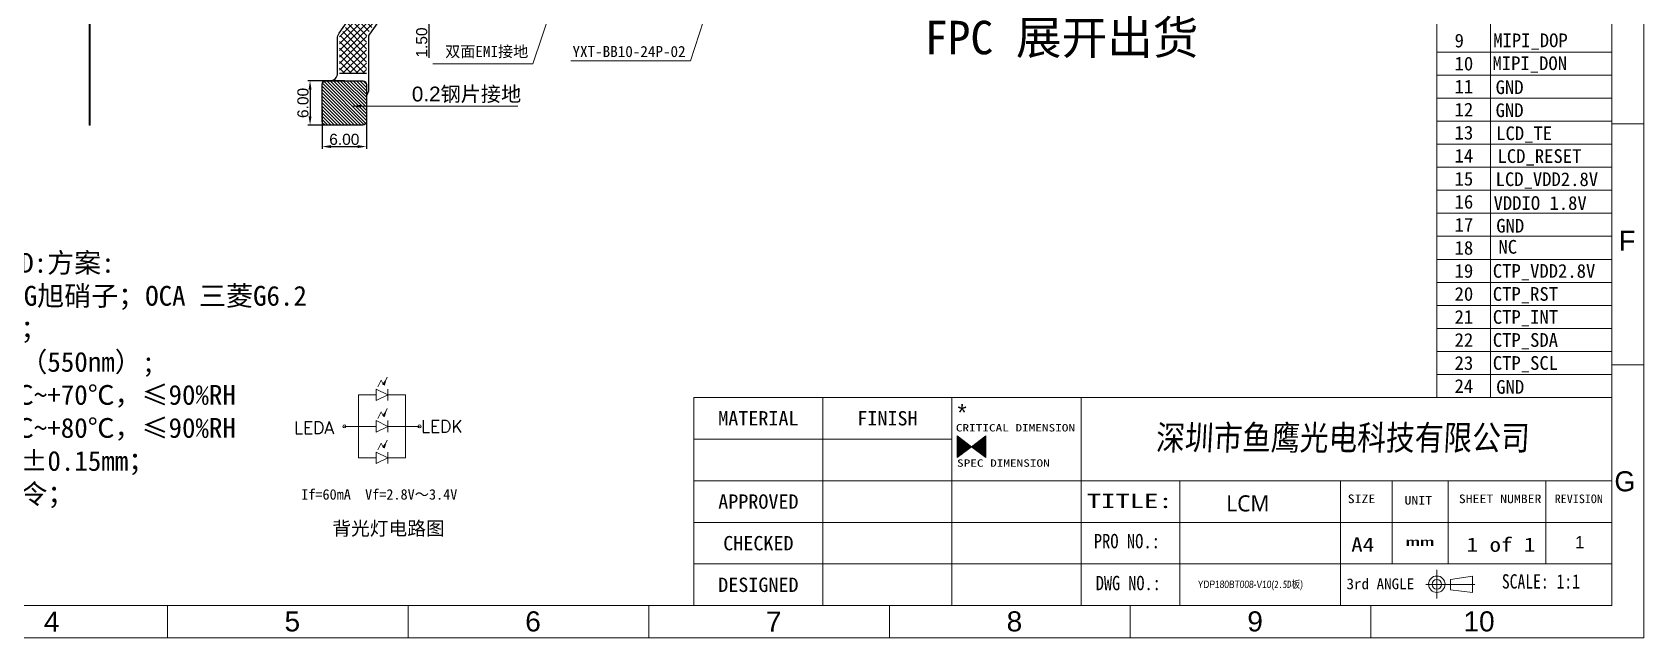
# Model space of a CAD drawing. Header units: millimetres. Extents: x 17 to 351, y 28 to 265.
# Drawn here: x 133.1 to 351.2, y 27.9 to 109.8 of the extents above; entities that cross this region are included whole.
import ezdxf
from ezdxf.enums import TextEntityAlignment as Align

# ---------------------------------------------------------------- set-up
doc = ezdxf.new("R2010")
doc.units = ezdxf.units.MM
doc.layers.get('Defpoints').update_dxf_attribs({"color": 5, "lineweight": 5})
for name, color, linetype, lineweight in [('DIM', 3, 'Continuous', 5), ('FPC', 50, 'Continuous', 5), ('图框', 255, 'Continuous', 5)]:
    doc.layers.add(name, color=color, linetype=linetype, lineweight=lineweight)
doc.layers.add('Line', color=1, linetype='Continuous')
doc.layers.add('TP FPC', color=4, linetype='Continuous')
doc.styles.add('C-E02$0$HZ', font='SimSun.ttf')
doc.styles.add('RD', font='ROMAND.shx', dxfattribs={"width": 0.8})
doc.styles.add('ROMANC', font='romanc.shx', dxfattribs={"bigfont": 'gbcbig.shx'})
doc.styles.get("Standard").update_dxf_attribs({"font": 'arial.ttf'})
doc.styles.add('style2', font='romans.shx', dxfattribs={"bigfont": 'bigfont.shx'})
doc.styles.add('TEXTSTYLE_0', font='txt', dxfattribs={"width": 0.8})
doc.styles.add('ZI2.5', font='SimSun.ttf', dxfattribs={"height": 2.5})
doc.styles.add('宋体', font='SimSun.ttf')
doc.styles.add('样式 3', font='italict.shx', dxfattribs={"width": 0.85, "oblique": 3})
doc.styles.add('汉字', font='SimSun.ttf')
doc.dimstyles.new('DIM', dxfattribs={"dimtxt": 0.8, "dimasz": 0.8, "dimexe": 0, "dimexo": 0.5, "dimgap": 0.11, "dimtad": 0, "dimzin": 1, "dimdsep": 46, "dimtxsty": 'RD', "dimcen": 0, "dimclrd": 256, "dimclre": 256, "dimclrt": 256, "dimadec": 0, "dimazin": 0, "dimtm": 1e-09, "dimtfac": 1, "dimtofl": 0, "dimtmove": 0, "dimatfit": 3, "dimfxl": 1, "dimlwe": -1, "dimarcsym": 0})
doc.dimstyles.new('ISO-25$0', dxfattribs={"dimtxt": 1.5, "dimasz": 1.2, "dimexe": 0.3, "dimexo": 0, "dimgap": 0.2, "dimtad": 1, "dimzin": 1, "dimdsep": 46, "dimtxsty": 'Standard', "dimcen": 0, "dimclrd": 4, "dimclre": 4, "dimclrt": 4, "dimadec": 0, "dimazin": 0, "dimtp": 1.2, "dimtm": 1.2, "dimtfac": 1, "dimtmove": 0, "dimatfit": 3, "dimfxl": 1, "dimtolj": 1, "dimarcsym": 0})
doc.dimstyles.new('YanXiu', dxfattribs={"dimtxt": 1.5, "dimasz": 1.2, "dimexe": 0.66, "dimexo": 0.66, "dimgap": 0.66, "dimtad": 0, "dimdsep": 46, "dimtxsty": 'ROMANC', "dimcen": 0, "dimclrd": 256, "dimclre": 131, "dimclrt": 42, "dimazin": 2, "dimtfac": 1, "dimtofl": 0, "dimtmove": 0, "dimatfit": 3, "dimfxl": 1, "dimlwd": 5, "dimlwe": 5, "dimarcsym": 0})

# ---------------------------------------------------------------- blocks, each defined once
blk = doc.blocks.new('*D39')
at = {"color": 4, "lineweight": -2, "transparency": 16777216}
for p, q in [((172.37, 99.46), (172.37, 94.05)), ((178.37, 99.46), (178.37, 94.05)), ((173.57, 94.35), (177.17, 94.35))]:
    blk.add_line(p, q, dxfattribs=at)
at = {"color": 4, "transparency": 16777216}
for points in [[(173.57, 94.55), (173.57, 94.15), (172.37, 94.35)], [(177.17, 94.55), (177.17, 94.15), (178.37, 94.35)]]:
    blk.add_solid(points, dxfattribs=at)
at = {"layer": 'Defpoints', "color": 0, "transparency": 16777216}
for p in [(172.37, 99.46), (178.37, 99.46), (178.37, 94.35)]:
    blk.add_point(p, dxfattribs=at)
at = {"color": 4, "transparency": 16777216, "insert": (175.37, 95.32), "char_height": 1.5, "attachment_point": 5}
blk.add_mtext('\\A1;6.00', dxfattribs=at)
blk = doc.blocks.new('*D40')
at = {"color": 4, "lineweight": -2, "transparency": 16777216}
for p, q in [((175.37, 103.25), (170.43, 103.25)), ((170.73, 102.05), (170.73, 98.46)), ((175.37, 97.26), (170.43, 97.26))]:
    blk.add_line(p, q, dxfattribs=at)
at = {"color": 4, "transparency": 16777216}
for points in [[(170.53, 102.05), (170.93, 102.05), (170.73, 103.25)], [(170.53, 98.46), (170.93, 98.46), (170.73, 97.26)]]:
    blk.add_solid(points, dxfattribs=at)
at = {"layer": 'Defpoints', "color": 0, "transparency": 16777216}
for p in [(175.37, 103.25), (170.73, 97.26), (175.37, 97.26)]:
    blk.add_point(p, dxfattribs=at)
at = {"color": 4, "transparency": 16777216, "insert": (169.77, 100.25), "char_height": 1.5, "attachment_point": 5, "rotation": 90}
blk.add_mtext('\\A1;6.00', dxfattribs=at)
blk = doc.blocks.new('*D41')
at = {"color": 4, "lineweight": -2, "transparency": 16777216}
for p, q in [((186.81, 115.6), (186.81, 116.8)), ((193.7, 114.4), (186.51, 114.4)), ((186.81, 114.4), (186.81, 112.9)), ((193.61, 112.9), (186.51, 112.9)), ((186.81, 111.7), (186.81, 106.35))]:
    blk.add_line(p, q, dxfattribs=at)
at = {"color": 4, "transparency": 16777216}
for points in [[(186.61, 115.6), (187.01, 115.6), (186.81, 114.4)], [(186.61, 111.7), (187.01, 111.7), (186.81, 112.9)]]:
    blk.add_solid(points, dxfattribs=at)
at = {"layer": 'Defpoints', "color": 0, "transparency": 16777216}
for p in [(193.7, 114.4), (186.81, 112.9), (193.61, 112.9)]:
    blk.add_point(p, dxfattribs=at)
at = {"color": 4, "transparency": 16777216, "insert": (185.85, 108.42), "char_height": 1.5, "attachment_point": 5, "rotation": 90}
blk.add_mtext('\\A1;1.50', dxfattribs=at)

msp = doc.modelspace()

# ---------------------------------------------------------------- hatches: boundary and pattern name
h = msp.add_hatch()
h.set_pattern_fill('ANSI37', color=5, scale=0.2, style=0)
h.set_pattern_definition([(45, (-932.4171, -233.7388), (-0.4490128, 0.4490128), []), (135, (-932.4171, -233.7388), (-0.4490128, -0.4490128), [])])
h.paths.add_polyline_path([(191.241, 119.608), (179.264, 115.461, 0.1578925), (178.772, 115.089), (174.875, 109.525, 0.1539594), (174.694, 108.951), (174.694, 104.256), (178.374, 104.256), (178.374, 109.101, -0.1539594), (178.555, 109.675), (180.552, 112.527, -0.1578925), (181.044, 112.898), (188.005, 115.309), (189.349, 116.622, -0.1960157), (190.048, 116.907), (195.318, 116.907), (194.949, 118.275, -0.066064), (194.914, 118.536), (194.915, 124.836), (191.914, 124.836), (191.914, 120.553, -0.3196215)])
h = msp.add_hatch()
h.set_pattern_fill('ANSI31', color=256, scale=0.1, style=0)
h.set_pattern_definition([(135, (424.86582, 308.91766), (0.2245064, 0.2245064), [])])
edge = h.paths.add_edge_path()
edge.add_arc((173.174, 102.79), 0.801, 182.41321, 182.43162)
edge.add_arc((172.874, 102.753), 0.5, 90, 179.62203, ccw=False)
edge.add_line((172.874, 103.253), (177.874, 103.253))
edge.add_arc((177.874, 102.753), 0.5, 0.37797, 90, ccw=False)
edge.add_arc((177.573, 102.79), 0.801, 357.56838, 357.58679)
edge.add_line((178.374, 102.756), (178.374, 97.756))
edge.add_arc((177.874, 97.756), 0.5, -90, 0, ccw=False)
edge.add_line((177.874, 97.256), (172.874, 97.256))
edge.add_arc((172.874, 97.756), 0.5, 180, 270, ccw=False)
edge.add_line((172.374, 97.756), (172.374, 102.756))

# ---------------------------------------------------------------- linework, layer by layer
at = {"color": 1}
msp.add_lwpolyline([(180.706, 112.31), (178.759, 109.531, 0.1539594), (178.624, 109.101), (178.624, 101.831), (178.374, 101.232), (178.374, 97.756, -0.4142136), (177.874, 97.256), (172.874, 97.256, -0.4142136), (172.374, 97.756), (172.374, 102.756, -0.4142136), (172.874, 103.256), (173.444, 103.256, 0.4142136), (174.444, 104.256), (174.444, 108.951, -0.1539594), (174.67, 109.668), (178.568, 115.233, -0.1578925)], format="xyb", dxfattribs=at)
at = {"color": 5}
msp.add_lwpolyline([(174.694, 104.256), (178.374, 104.256)], dxfattribs=at)
at = {"layer": 'FPC', "lineweight": 5}
msp.add_lwpolyline([(140.857, 129.73), (140.987, 129.73), (140.987, 97.254), (140.857, 97.254)], close=True, dxfattribs=at)
at = {"layer": 'Line'}
msp.add_lwpolyline([(172.374, 97.756), (172.374, 102.753, -0.4142136), (172.874, 103.253), (177.874, 103.253, -0.4142136), (178.374, 102.753), (178.374, 97.756, -0.4142136), (177.874, 97.256), (172.874, 97.256, -0.4142136)], format="xyb", close=True, dxfattribs=at)
at = {"layer": '图框', "color": 7, "linetype": 'ByBlock', "lineweight": 13, "ltscale": 0.55}
for p, q in [((351.227, 27.935), (351.227, 264.678)), ((346.883, 260.334), (346.883, 32.279)), ((346.883, 32.279), (21.138, 32.279)), ((151.436, 32.279), (151.436, 27.935)), ((184.01, 32.279), (184.01, 27.935)), ((216.585, 32.279), (216.585, 27.935)), ((249.159, 32.279), (249.159, 27.935)), ((281.734, 32.279), (281.734, 27.935)), ((314.308, 32.279), (314.308, 27.935)), ((351.227, 27.935), (16.794, 27.935))]:
    msp.add_line(p, q, dxfattribs=at)
at = {"layer": '图框', "color": 4, "lineweight": 5}
for p, q in [((323.226, 138.259), (323.226, 60.421)), ((330.49, 138.259), (330.49, 60.421)), ((346.883, 138.259), (346.883, 60.421)), ((323.226, 107.124), (346.883, 107.124)), ((323.226, 104.01), (346.883, 104.01)), ((323.226, 100.897), (346.883, 100.897)), ((323.226, 97.783), (346.883, 97.783)), ((323.226, 94.67), (346.883, 94.67)), ((323.226, 91.556), (346.883, 91.556)), ((323.226, 88.443), (346.883, 88.443)), ((323.226, 85.329), (346.883, 85.329)), ((323.226, 82.216), (346.883, 82.216)), ((323.226, 79.102), (346.883, 79.102)), ((323.226, 75.989), (346.883, 75.989)), ((323.226, 72.875), (346.883, 72.875)), ((323.226, 69.762), (346.883, 69.762)), ((323.226, 66.648), (346.883, 66.648)), ((323.226, 63.535), (346.883, 63.535)), ((323.226, 60.421), (346.883, 60.421))]:
    msp.add_line(p, q, dxfattribs=at)
at = {"layer": '图框', "color": 7, "linetype": 'ByBlock', "lineweight": 5, "ltscale": 0.55}
for p, q in [((351.227, 97.437), (346.883, 97.437)), ((351.227, 64.858), (346.883, 64.858))]:
    msp.add_line(p, q, dxfattribs=at)
at = {"layer": '图框', "color": 3, "lineweight": 5}
for p, q in [((181.234, 60.769), (179.69, 61.541)), ((179.69, 59.996), (179.69, 61.541)), ((180.345, 62.755), (179.893, 61.853)), ((180.345, 62.756), (180.661, 62.122)), ((181.187, 63.174), (180.661, 62.122)), ((181.234, 59.996), (181.234, 61.541)), ((177.266, 60.769), (179.69, 60.769)), ((177.266, 60.769), (177.266, 56.516)), ((181.234, 60.769), (179.69, 59.997)), ((181.187, 58.921), (180.661, 57.87)), ((181.234, 60.769), (183.658, 60.769)), ((183.658, 60.769), (183.658, 52.264)), ((181.234, 56.516), (179.69, 57.289)), ((179.69, 55.744), (179.69, 57.288)), ((180.345, 58.503), (179.893, 57.6)), ((180.345, 58.503), (180.661, 57.87)), ((181.234, 55.744), (181.234, 57.288)), ((177.266, 56.516), (175.384, 56.517)), ((177.266, 56.516), (179.69, 56.516)), ((177.266, 52.263), (177.266, 56.516)), ((181.234, 56.516), (179.69, 55.744)), ((181.187, 54.668), (180.662, 53.617)), ((181.234, 56.516), (183.658, 56.516)), ((183.658, 56.517), (185.54, 56.518)), ((181.235, 52.264), (179.69, 53.036)), ((179.69, 51.491), (179.69, 53.036)), ((180.345, 54.25), (179.894, 53.347)), ((180.345, 54.25), (180.662, 53.617)), ((181.235, 51.491), (181.235, 53.036)), ((177.266, 52.263), (179.69, 52.263)), ((181.235, 52.264), (179.69, 51.491)), ((181.235, 52.264), (183.659, 52.264))]:
    msp.add_line(p, q, dxfattribs=at)
at = {"layer": '图框', "linetype": 'Continuous', "lineweight": 13}
for p, q in [((275.073, 60.421), (222.671, 60.421)), ((222.671, 32.279), (222.671, 60.421)), ((240.138, 32.279), (240.138, 60.421)), ((257.605, 32.279), (257.605, 60.421)), ((275.073, 32.279), (275.073, 60.421)), ((257.605, 54.793), (222.671, 54.793)), ((275.073, 49.164), (222.671, 49.164)), ((275.073, 49.164), (346.883, 49.164)), ((288.449, 32.279), (288.449, 49.164)), ((310.201, 32.279), (310.201, 49.164)), ((317.176, 37.908), (317.176, 49.164)), ((324.739, 37.908), (324.739, 49.164)), ((337.967, 37.908), (337.967, 49.164)), ((275.073, 43.536), (222.671, 43.536)), ((275.073, 43.536), (346.883, 43.536)), ((275.073, 37.908), (222.671, 37.908)), ((275.073, 37.908), (346.883, 37.908))]:
    msp.add_line(p, q, dxfattribs=at)
at = {"layer": '图框', "color": 0, "lineweight": 5}
msp.add_line((275.073, 60.421), (346.883, 60.421), dxfattribs=at)
at = {"layer": '图框', "color": 1, "linetype": 'Continuous'}
for p, q in [((258.324, 55.22), (260.265, 53.764)), ((258.324, 55.22), (258.324, 52.309)), ((258.324, 55.176), (258.349, 55.201)), ((258.324, 55.045), (258.424, 55.145)), ((258.324, 54.914), (258.499, 55.089)), ((258.324, 54.783), (258.573, 55.033)), ((258.324, 54.653), (258.648, 54.977)), ((258.324, 54.522), (258.723, 54.921)), ((258.324, 54.391), (258.797, 54.865)), ((258.324, 54.261), (258.872, 54.809)), ((258.324, 54.13), (258.947, 54.753)), ((258.324, 53.999), (259.022, 54.697)), ((258.324, 53.868), (259.096, 54.641)), ((258.324, 53.738), (259.171, 54.585)), ((258.324, 53.607), (259.246, 54.529)), ((262.206, 55.22), (260.265, 53.764)), ((260.441, 53.632), (261.497, 54.688)), ((260.515, 53.576), (262.02, 55.08)), ((260.59, 53.52), (262.206, 55.136)), ((260.665, 53.464), (262.206, 55.005)), ((260.74, 53.408), (262.206, 54.874)), ((260.814, 53.352), (262.206, 54.744)), ((260.889, 53.296), (262.206, 54.613)), ((262.206, 55.22), (262.206, 52.309)), ((258.324, 53.476), (259.32, 54.473)), ((258.324, 53.346), (259.395, 54.417)), ((258.324, 53.215), (259.47, 54.361)), ((258.324, 53.084), (259.544, 54.305)), ((258.324, 52.953), (259.619, 54.249)), ((258.324, 52.823), (259.694, 54.193)), ((258.324, 52.692), (259.768, 54.137)), ((258.324, 52.561), (259.843, 54.081)), ((258.324, 52.431), (259.918, 54.024)), ((260.265, 53.764), (258.324, 52.309)), ((258.359, 52.335), (259.993, 53.968)), ((258.882, 52.728), (260.067, 53.912)), ((259.405, 53.12), (260.142, 53.856)), ((259.928, 53.512), (260.217, 53.8)), ((260.265, 53.764), (262.206, 52.309)), ((260.291, 53.744), (260.451, 53.904)), ((260.366, 53.688), (260.974, 54.296)), ((260.964, 53.24), (262.206, 54.482)), ((261.038, 53.184), (262.206, 54.351)), ((261.113, 53.128), (262.206, 54.221)), ((261.188, 53.072), (262.206, 54.09)), ((261.262, 53.016), (262.206, 53.959)), ((261.337, 52.96), (262.206, 53.829)), ((261.412, 52.904), (262.206, 53.698)), ((261.486, 52.848), (262.206, 53.567)), ((261.561, 52.792), (262.206, 53.436)), ((261.636, 52.736), (262.206, 53.306)), ((261.711, 52.68), (262.206, 53.175)), ((261.785, 52.624), (262.206, 53.044)), ((261.86, 52.568), (262.206, 52.914)), ((261.935, 52.512), (262.206, 52.783)), ((262.009, 52.456), (262.206, 52.652)), ((262.084, 52.4), (262.206, 52.521)), ((262.159, 52.344), (262.206, 52.391))]:
    msp.add_line(p, q, dxfattribs=at)
at = {"layer": '图框', "linetype": 'Continuous'}
msp.add_line((323.22, 37.14), (323.22, 33.258), dxfattribs=at)
at = {"layer": '图框', "color": 7, "linetype": 'Continuous'}
for p, q in [((321.729, 35.151), (328.345, 35.151)), ((325.075, 35.802), (328.058, 36.281)), ((325.075, 35.802), (325.075, 34.425)), ((328.058, 36.281), (328.058, 34.061)), ((325.075, 34.425), (328.058, 34.061))]:
    msp.add_line(p, q, dxfattribs=at)
at = {"layer": '图框', "color": 3, "lineweight": 5}
for centre in [(175.384, 56.517), (185.54, 56.518)]:
    msp.add_circle(centre, 0.206, dxfattribs=at)
at = {"layer": '图框', "color": 7, "linetype": 'Continuous'}
for centre, radius in [((323.22, 35.171), 1.11), ((323.22, 35.151), 0.65)]:
    msp.add_circle(centre, radius, dxfattribs=at)
at = {"layer": '图框', "color": 3, "lineweight": 5}
for points in [[(180.85, 62.042), (181.107, 63.014), (180.484, 62.225)], [(180.85, 57.79), (181.107, 58.762), (180.484, 57.973)], [(180.85, 53.537), (181.108, 54.509), (180.485, 53.72)]]:
    msp.add_solid(points, dxfattribs=at)

# ---------------------------------------------------------------- texts
at = {"color": 3, "insert": (199.301, 100.231), "char_height": 2, "attachment_point": 9}
msp.add_mtext('0.2{\\fSimSun|b0|i0|c134|p2;钢片接地}', dxfattribs=at)
at = {"color": 7, "insert": (102.326, 84.44), "char_height": 2.67856, "width": 136.62455, "attachment_point": 1, "style": '宋体'}
msp.add_mtext('{\\fSimSun|b0|i0|c134|p54;技术参数}：\\P1.IC海栎创{\\C1;CST816D}:方案:\\P{\\C256;2.TP结构：G+\\fArial|b0|i0|c134|p34;F\\fSimSun|b0|i0|c134|p2;；CG旭硝子；OCA 三菱G6.2\\P}3.表面硬度：＞6H；\\P4.透光率：≥85％（550nm）;\\P5.工作环境：-20℃~+70℃，≤90%RH\\P6.储存环境：-30℃~+80℃，≤90%RH\\P7.未注尺寸公差按±0.15mm；\\P8.产品符合RoHS指令；', dxfattribs=at)
at = {"layer": 'DIM', "lineweight": 5, "char_height": 1.5, "width": 21.63051, "attachment_point": 3, "style": '宋体'}
for s, insert in [('双面EMI接地', (200.258, 107.957)), ('YXT-BB10-24P-02', (221.554, 107.957))]:
    msp.add_mtext(s, dxfattribs=dict(at, insert=insert))
at = {"layer": '图框', "color": 4, "lineweight": 5, "style": 'ZI2.5'}
for s, height, p in [('9', 1.853, (325.627, 107.761)), ('10', 1.8533, (325.627, 104.647)), ('11', 1.8533, (325.627, 101.532)), ('GND', 1.8533, (331.18, 101.45)), ('12', 1.8533, (325.627, 98.418)), ('GND', 1.8533, (331.18, 98.337)), ('13', 1.8533, (325.627, 95.303)), ('LCD_TE ', 1.8533, (331.256, 95.224)), ('14', 1.8533, (325.627, 92.189)), ('15', 1.8533, (325.627, 89.074)), ('LCD_VDD2.8V', 1.85328, (331.18, 89.011)), ('16', 1.8533, (325.627, 85.96)), ('VDDIO 1.8V', 1.8533, (330.9, 85.789)), ('17', 1.8533, (325.627, 82.845)), ('GND', 1.8533, (331.267, 82.72)), ('18', 1.8533, (325.627, 79.731)), ('NC', 1.8533, (331.561, 79.867)), ('19', 1.8533, (325.627, 76.616)), ('20', 1.8533, (325.627, 73.501)), ('21', 1.8533, (325.627, 70.387)), ('22', 1.8533, (325.627, 67.272)), ('23', 1.8533, (325.627, 64.158)), ('24', 1.8533, (325.627, 61.043)), ('GND', 1.8533, (331.267, 60.925))]:
    msp.add_text(s, height=height, dxfattribs=at).set_placement(p)
at = {"layer": '图框', "color": 1, "lineweight": 5, "style": 'ZI2.5'}
for s, p in [('MIPI_DOP', (330.849, 107.791)), ('MIPI_DON', (330.755, 104.692)), ('LCD_RESET', (331.435, 92.135))]:
    msp.add_text(s, height=1.8533, dxfattribs=at).set_placement(p)
at = {"layer": '图框', "color": 41, "lineweight": 5, "true_color": 0xf4ee51, "style": 'ZI2.5'}
for s, height, p in [('CTP_VDD2.8V', 1.85328, (330.799, 76.61)), ('CTP_RST', 1.8533, (330.799, 73.498)), ('CTP_INT', 1.8533, (330.799, 70.384)), ('CTP_SDA', 1.8533, (330.799, 67.271)), ('CTP_SCL', 1.8533, (330.799, 64.157))]:
    msp.add_text(s, height=height, dxfattribs=at).set_placement(p)
at = {"layer": '图框', "color": 3, "lineweight": 5}
for s, height, style, p in [('LEDA', 1.6814, 'style2', (168.561, 55.501)), ('LEDK', 1.6814, 'style2', (185.74, 55.676)), ('If=60mA  Vf=2.8V～3.4V', 1.41129, 'C-E02$0$HZ', (169.534, 46.611))]:
    msp.add_text(s, height=height, dxfattribs=dict(at, style=style)).set_placement(p)
at = {"layer": '图框', "linetype": 'Continuous', "lineweight": 13, "style": 'TEXTSTYLE_0'}
for s, height, width, p, p2 in [('MATERIAL', 1.9408, 0.763636, (225.97, 56.637), (236.839, 56.637)), ('FINISH', 1.9408, 0.84, (244.796, 56.637), (252.947, 56.637)), ('CRITICAL DIMENSION', 0.99564, 0.991837, (258.129, 55.828), (274.259, 55.828)), ('SPEC DIMENSION', 0.99564, 0.969231, (258.29, 51.055), (270.835, 51.055)), ('APPROVED', 1.9408, 0.7, (225.97, 45.38), (236.839, 45.38)), ('TITLE:', 1.9408, 1.281601, (275.857, 45.468), (287.464, 45.468)), ('SIZE', 1.1645, 0.96, (311.162, 46.138), (314.888, 46.138)), ('UNIT', 1.1645, 0.96, (318.846, 45.945), (322.572, 45.945)), ('SHEET NUMBER', 1.16449, 0.822857, (326.199, 46.138), (337.378, 46.138)), ('REVISION', 1.1645, 0.763636, (339.174, 46.138), (345.696, 46.138)), ('CHECKED', 1.9408, 0.735, (226.649, 39.751), (236.159, 39.751)), ('PRO NO.:', 1.9408, 0.728598, (276.794, 40.031), (285.75, 40.031)), ('A4', 1.9408, 0.96, (311.636, 39.554), (314.741, 39.554)), ('1', 1.941, 2.4, (327.25, 39.554), (328.803, 39.554)), (' of ', 1.9408, 0.8, (328.803, 39.554), (335.013, 39.554)), ('1', 1.941, 2.4, (335.013, 39.554), (336.566, 39.554)), ('mm', 1.1645, 2, (318.975, 40.324), (322.857, 40.324)), ('DESIGNED', 1.9408, 0.763636, (225.97, 34.123), (236.839, 34.123)), ('DWG NO.:', 1.9408, 0.6793, (277.07, 34.363), (285.859, 34.363)), ('   3rd ANGLE', 1.45561, 0.72, (307.933, 34.496), (320.16, 34.496))]:
    msp.add_text(s, height=height, dxfattribs=dict(at, width=width)).set_placement(p, p2, align=Align.FIT)
at = {"layer": '图框', "color": 1, "lineweight": 5, "insert": (250.859, 111.355), "char_height": 4.52693, "width": 44.21013, "attachment_point": 1}
msp.add_mtext('{\\fSimSun|b0|i0|c134|p2; FPC 展开出货}', dxfattribs=at)
at = {"layer": '图框', "color": 7, "linetype": 'ByBlock', "lineweight": 5, "ltscale": 0.55, "insert": (350.081, 80.268), "char_height": 2.71494, "width": 4.62148, "attachment_point": 9}
msp.add_mtext('{\\f\uffd0ￂﾼﾚￃ\ufff7\ufff3w|b0|i0|c134|p54;F}', dxfattribs=at)
at = {"layer": '图框', "color": 1, "linetype": 'Continuous', "lineweight": 13, "insert": (258.36, 59.532), "char_height": 2.266, "width": 3.42496, "attachment_point": 1}
msp.add_mtext('*', dxfattribs=at)
at = {"layer": '图框', "insert": (285.168, 56.663), "char_height": 3.35301, "width": 56.33643, "attachment_point": 1, "style": '样式 3'}
msp.add_mtext('{\\fSimSun|b0|i0|c134|p2;\\C6;深圳市鱼鹰光电科技有限公司}', dxfattribs=at)
at = {"layer": '图框', "color": 7, "linetype": 'ByBlock', "lineweight": 13, "ltscale": 0.55, "width": 4.62148}
for s, insert, char_height, attachment_point in [('{\\f\uffd0ￂﾼﾚￃ\ufff7\ufff3w|b0|i0|c134|p54;G}', (350.081, 47.693), 2.71494, 9), ('4', (134.702, 28.753), 2.715, 7), ('5', (167.276, 28.753), 2.715, 7), ('6', (199.851, 28.753), 2.715, 7), ('7', (232.425, 28.753), 2.715, 7), ('8', (265, 28.753), 2.715, 7), ('9', (297.574, 28.753), 2.715, 7), ('10', (331.043, 28.753), 2.7149, 9)]:
    msp.add_mtext(s, dxfattribs=dict(at, insert=insert, char_height=char_height, attachment_point=attachment_point))
at = {"layer": '图框', "lineweight": 13, "attachment_point": 1}
for s, insert, char_height, width, style in [('{\\fMicrosoft YaHei|b0|i0|c134|p34;\\C3;LCM}', (294.72, 47.192), 2.17372, 6.36546, '汉字'), ('{\\fSTXinwei|b0|i0|c134|p2;\\C3;YDP180BT008-V10(\\fSimSun|b0|i0|c134|p2;2.5D板\\fSTXinwei|b0|i0|c134|p2;)}', (290.837, 35.662), 1, 32.7024, '样式 3'), ('SCALE: 1:1', (332.025, 36.522), 1.9408, 26.50482, 'TEXTSTYLE_0')]:
    msp.add_mtext(s, dxfattribs=dict(at, insert=insert, char_height=char_height, width=width, style=style))
at = {"layer": '图框', "color": 4, "lineweight": 5, "insert": (173.744, 42.612), "char_height": 1.85755, "width": 16.28274, "attachment_point": 4}
msp.add_mtext('{\\fSimSun|b0|i0|c134|p54;背光灯电路图}', dxfattribs=at)
at = {"layer": '图框', "lineweight": 13, "insert": (341.92, 41.676), "char_height": 1.62979, "width": 2.03736, "attachment_point": 1}
msp.add_mtext('{\\f@Arial Unicode MS|b0|i0|c0|p34;1}', dxfattribs=at)

# ---------------------------------------------------------------- dimensions: what is measured, and where the dimension line sits
dim = msp.add_linear_dim(base=(186.812, 112.895), p1=(193.703, 114.395), p2=(193.613, 112.895), angle=90, dimstyle='ISO-25$0')
dim.commit()
dim.dimension.update_dxf_attribs({"geometry": '*D41', "text_midpoint": (185.846, 108.42)})
dim = msp.add_linear_dim(base=(170.734, 97.256), p1=(175.374, 103.253), p2=(175.374, 97.256), angle=90, dimstyle='ISO-25$0')
dim.commit()
dim.dimension.update_dxf_attribs({"geometry": '*D40', "text_midpoint": (170.734, 100.255), "dimtype": 160})
dim = msp.add_linear_dim(base=(178.374, 94.351), p1=(172.374, 99.463), p2=(178.374, 99.463), dimstyle='ISO-25$0')
dim.commit()
dim.dimension.update_dxf_attribs({"geometry": '*D39', "text_midpoint": (175.374, 94.351), "dimtype": 160})

# ---------------------------------------------------------------- leaders
at = {"layer": 'DIM', "lineweight": 5}
for points in [[(203.386, 113.014), (200.896, 105.551), (187.347, 105.551)], [(224.554, 113.133), (222.224, 105.956), (206.002, 105.956)]]:
    msp.add_leader(points, dimstyle='DIM', override={"dimlwd": 5, "dimlwe": 5}, dxfattribs=at)
at = {"layer": 'TP FPC'}
msp.add_leader([(176.446, 99.805), (198.858, 99.805)], dimstyle='YanXiu', override={"dimgap": 0.66, "dimtad": 0}, dxfattribs=at)

doc.saveas('drawing.dxf')
